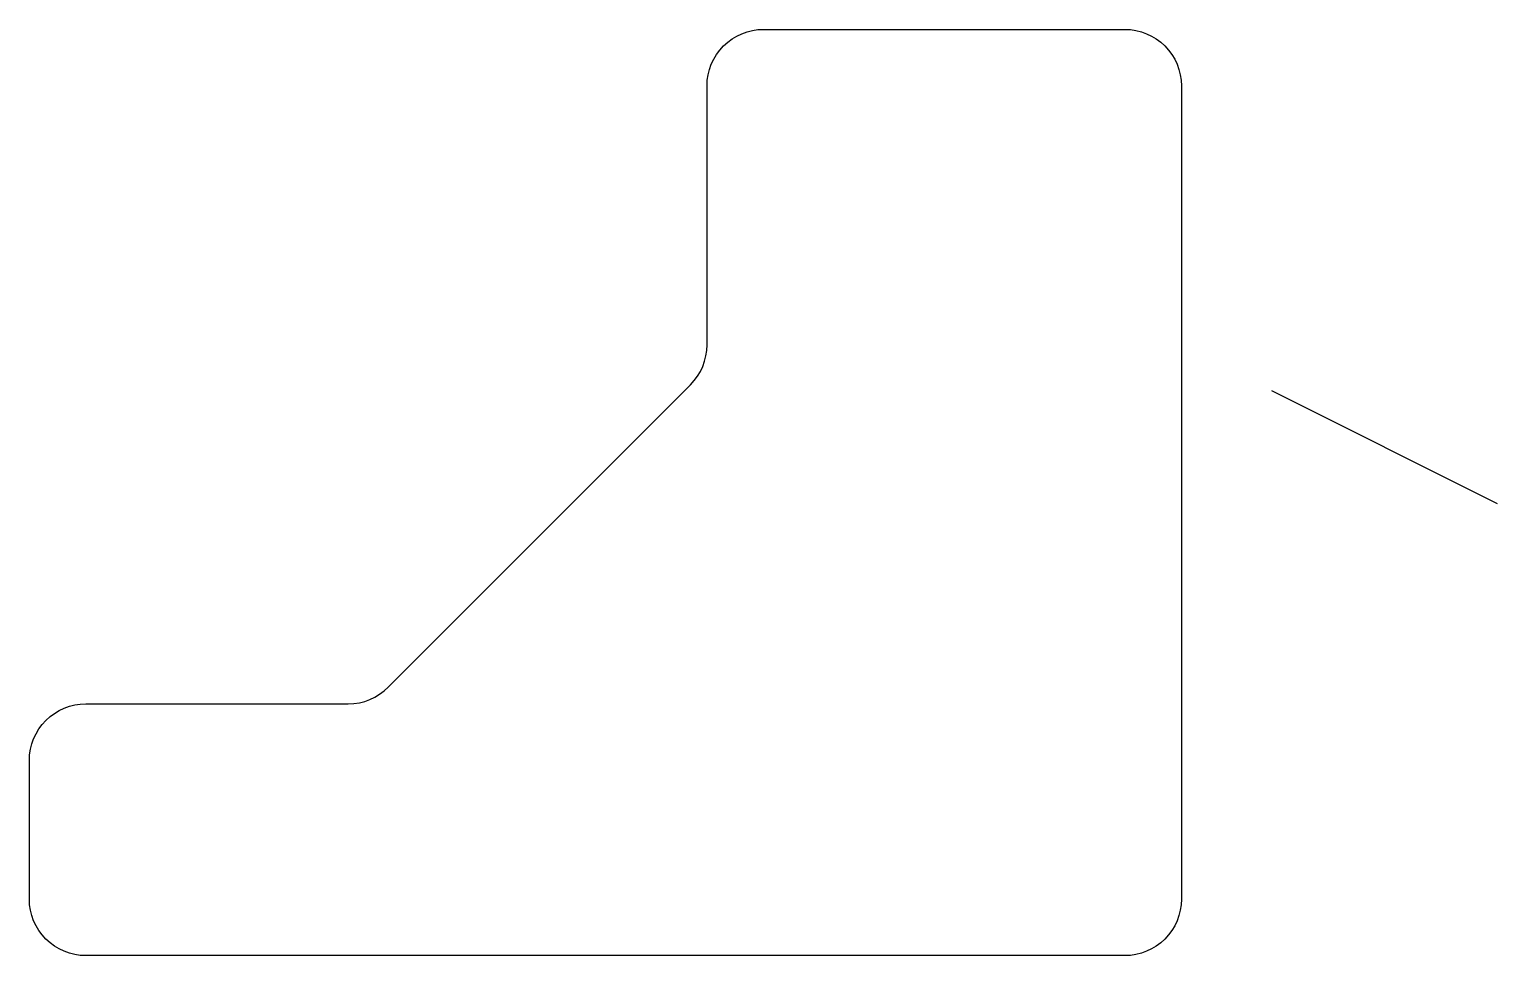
# Model space of a CAD drawing. Header units: millimetres. Extents: x -50 to 80, y 0 to 82.
import ezdxf

# ---------------------------------------------------------------- set-up
doc = ezdxf.new("R2010")
doc.units = ezdxf.units.MM
doc.layers.get('0').update_dxf_attribs({"linetype": 'CONTINUOUS'})

msp = doc.modelspace()

# ---------------------------------------------------------------- linework, layer by layer
msp.add_line((80, 40), (60, 50))
msp.add_lwpolyline([(47, 0), (-45, 0, -0.414214), (-50, 5), (-50, 17.29, -0.414214), (-45, 22.29), (-21.76, 22.29, 0.19898), (-18.23, 23.76), (8.54, 50.54, 0.198845), (10, 54.07), (10, 77, -0.414214), (15, 82), (47, 82, -0.414214), (52, 77), (52, 5, -0.414214)], format="xyb", close=True)

doc.saveas('drawing.dxf')
